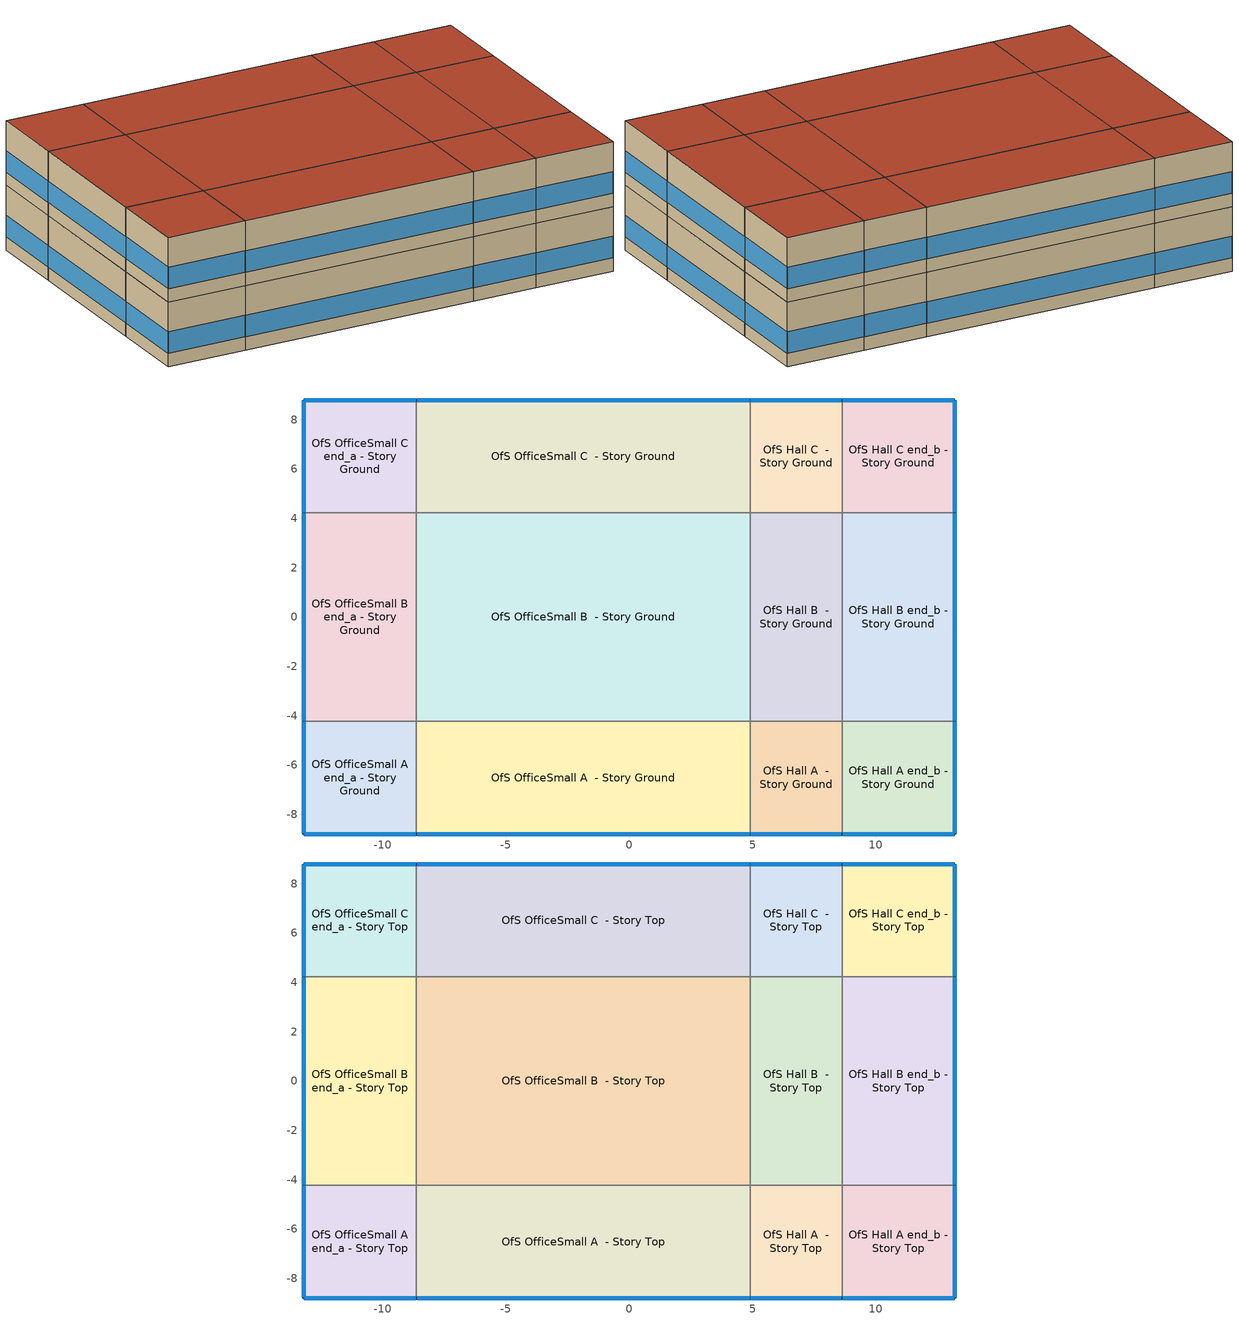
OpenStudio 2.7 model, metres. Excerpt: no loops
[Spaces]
OfS OfficeSmall A end_a - Story Ground
 floor ground: -13.2,-8.8 -13.2,-4.23 -8.63,-4.23 -8.63,-8.8 z0
 wall outside: -13.2,-4.23 -13.2,-8.8 -8.63,-8.8 z0:3.66
 wall to OfS OfficeSmall B end_a - Story Ground: -8.63,-4.23 -13.2,-4.23 z0:3.66
 wall to OfS OfficeSmall A  - Story Ground: -8.63,-8.8 -8.63,-4.23 z0:3.66
 window: -13.17,-8.8 -8.65,-8.8 / -13.2,-4.25 -13.2,-8.77 z0.76:1.98
OfS OfficeSmall B end_a - Story Ground
 floor ground: -13.2,-4.23 -13.2,4.23 -8.63,4.23 -8.63,-4.23 z0
 wall outside: -13.2,4.23 -13.2,-4.23 z0:3.66
 wall to OfS OfficeSmall C end_a - Story Ground: -8.63,4.23 -13.2,4.23 z0:3.66
 wall to OfS OfficeSmall B  - Story Ground: -8.63,-4.23 -8.63,4.23 z0:3.66
 window: -13.2,4.2 -13.2,-4.2 z0.76:1.98
OfS OfficeSmall C end_a - Story Ground
 floor ground: -13.2,4.23 -13.2,8.8 -8.63,8.8 -8.63,4.23 z0
 wall outside: -8.63,8.8 -13.2,8.8 -13.2,4.23 z0:3.66
 wall to OfS OfficeSmall C  - Story Ground: -8.63,4.23 -8.63,8.8 z0:3.66
 window: -13.2,8.77 -13.2,4.25 / -8.65,8.8 -13.17,8.8 z0.76:1.98
OfS OfficeSmall A  - Story Ground
 floor ground: -8.63,-8.8 -8.63,-4.23 4.91,-4.23 4.91,-8.8 z0
 wall outside: -8.63,-8.8 4.91,-8.8 z0:3.66
 wall to OfS OfficeSmall B  - Story Ground: 4.91,-4.23 -8.63,-4.23 z0:3.66
 wall to OfS Hall A  - Story Ground: 4.91,-8.8 4.91,-4.23 z0:3.66
 window: -8.6,-8.8 4.88,-8.8 z0.76:1.97
OfS OfficeSmall B  - Story Ground
 floor ground: -8.63,-4.23 -8.63,4.23 4.91,4.23 4.91,-4.23 z0
 wall to OfS OfficeSmall C  - Story Ground: 4.91,4.23 -8.63,4.23 z0:3.66
 wall to OfS Hall B  - Story Ground: 4.91,-4.23 4.91,4.23 z0:3.66
OfS OfficeSmall C  - Story Ground
 floor ground: -8.63,4.23 -8.63,8.8 4.91,8.8 4.91,4.23 z0
 wall outside: 4.91,8.8 -8.63,8.8 z0:3.66
 wall to OfS Hall C  - Story Ground: 4.91,4.23 4.91,8.8 z0:3.66
 window: 4.88,8.8 -8.6,8.8 z0.76:1.97
OfS Hall A  - Story Ground
 floor ground: 4.91,-8.8 4.91,-4.23 8.63,-4.23 8.63,-8.8 z0
 wall outside: 4.91,-8.8 8.63,-8.8 z0:3.66
 wall to OfS Hall B  - Story Ground: 8.63,-4.23 4.91,-4.23 z0:3.66
 wall to OfS Hall A end_b - Story Ground: 8.63,-8.8 8.63,-4.23 z0:3.66
 window: 4.93,-8.8 8.6,-8.8 z0.76:1.99
OfS Hall B  - Story Ground
 floor ground: 4.91,-4.23 4.91,4.23 8.63,4.23 8.63,-4.23 z0
 wall to OfS Hall C  - Story Ground: 8.63,4.23 4.91,4.23 z0:3.66
 wall to OfS Hall B end_b - Story Ground: 8.63,-4.23 8.63,4.23 z0:3.66
OfS Hall C  - Story Ground
 floor ground: 4.91,4.23 4.91,8.8 8.63,8.8 8.63,4.23 z0
 wall outside: 8.63,8.8 4.91,8.8 z0:3.66
 wall to OfS Hall C end_b - Story Ground: 8.63,4.23 8.63,8.8 z0:3.66
 window: 8.6,8.8 4.93,8.8 z0.76:1.99
OfS Hall A end_b - Story Ground
 floor ground: 8.63,-8.8 8.63,-4.23 13.2,-4.23 13.2,-8.8 z0
 wall outside: 8.63,-8.8 13.2,-8.8 13.2,-4.23 z0:3.66
 wall to OfS Hall B end_b - Story Ground: 13.2,-4.23 8.63,-4.23 z0:3.66
 window: 13.2,-8.77 13.2,-4.25 / 8.65,-8.8 13.17,-8.8 z0.76:1.98
OfS Hall B end_b - Story Ground
 floor ground: 8.63,-4.23 8.63,4.23 13.2,4.23 13.2,-4.23 z0
 wall outside: 13.2,-4.23 13.2,4.23 z0:3.66
 wall to OfS Hall C end_b - Story Ground: 13.2,4.23 8.63,4.23 z0:3.66
 window: 13.2,-4.2 13.2,4.2 z0.76:1.98
OfS Hall C end_b - Story Ground
 floor ground: 8.63,4.23 8.63,8.8 13.2,8.8 13.2,4.23 z0
 wall outside: 13.2,4.23 13.2,8.8 8.63,8.8 z0:3.66
 window: 13.17,8.8 8.65,8.8 / 13.2,4.25 13.2,8.77 z0.76:1.98
OfS OfficeSmall A end_a - Story Top
 floor to OfS OfficeSmall A end_a - Story Ground: -13.2,-8.8 -13.2,-4.23 -8.63,-4.23 -8.63,-8.8 z3.66
 wall outside: -13.2,-4.23 -13.2,-8.8 -8.63,-8.8 z3.66:7.32
 wall to OfS OfficeSmall B end_a - Story Top: -8.63,-4.23 -13.2,-4.23 z3.66:7.32
 wall to OfS OfficeSmall A  - Story Top: -8.63,-8.8 -8.63,-4.23 z3.66:7.32
 window: -13.2,-4.25 -13.2,-8.77 / -13.17,-8.8 -8.65,-8.8 z4.42:5.64
 roof outside: -8.63,-8.8 -8.63,-4.23 -13.2,-4.23 -13.2,-8.8 z7.32
OfS OfficeSmall B end_a - Story Top
 floor to OfS OfficeSmall B end_a - Story Ground: -13.2,-4.23 -13.2,4.23 -8.63,4.23 -8.63,-4.23 z3.66
 wall outside: -13.2,4.23 -13.2,-4.23 z3.66:7.32
 wall to OfS OfficeSmall C end_a - Story Top: -8.63,4.23 -13.2,4.23 z3.66:7.32
 wall to OfS OfficeSmall B  - Story Top: -8.63,-4.23 -8.63,4.23 z3.66:7.32
 window: -13.2,4.2 -13.2,-4.2 z4.42:5.63
 roof outside: -8.63,-4.23 -8.63,4.23 -13.2,4.23 -13.2,-4.23 z7.32
OfS OfficeSmall C end_a - Story Top
 floor to OfS OfficeSmall C end_a - Story Ground: -13.2,4.23 -13.2,8.8 -8.63,8.8 -8.63,4.23 z3.66
 wall outside: -8.63,8.8 -13.2,8.8 -13.2,4.23 z3.66:7.32
 wall to OfS OfficeSmall C  - Story Top: -8.63,4.23 -8.63,8.8 z3.66:7.32
 window: -13.2,8.77 -13.2,4.25 / -8.65,8.8 -13.17,8.8 z4.42:5.64
 roof outside: -8.63,4.23 -8.63,8.8 -13.2,8.8 -13.2,4.23 z7.32
OfS OfficeSmall A  - Story Top
 floor to OfS OfficeSmall A  - Story Ground: -8.63,-8.8 -8.63,-4.23 4.91,-4.23 4.91,-8.8 z3.66
 wall outside: -8.63,-8.8 4.91,-8.8 z3.66:7.32
 wall to OfS OfficeSmall B  - Story Top: 4.91,-4.23 -8.63,-4.23 z3.66:7.32
 wall to OfS Hall A  - Story Top: 4.91,-8.8 4.91,-4.23 z3.66:7.32
 window: -8.6,-8.8 4.88,-8.8 z4.42:5.63
 roof outside: 4.91,-8.8 4.91,-4.23 -8.63,-4.23 -8.63,-8.8 z7.32
OfS OfficeSmall B  - Story Top
 floor to OfS OfficeSmall B  - Story Ground: -8.63,-4.23 -8.63,4.23 4.91,4.23 4.91,-4.23 z3.66
 wall to OfS OfficeSmall C  - Story Top: 4.91,4.23 -8.63,4.23 z3.66:7.32
 wall to OfS Hall B  - Story Top: 4.91,-4.23 4.91,4.23 z3.66:7.32
 roof outside: 4.91,-4.23 4.91,4.23 -8.63,4.23 -8.63,-4.23 z7.32
OfS OfficeSmall C  - Story Top
 floor to OfS OfficeSmall C  - Story Ground: -8.63,4.23 -8.63,8.8 4.91,8.8 4.91,4.23 z3.66
 wall outside: 4.91,8.8 -8.63,8.8 z3.66:7.32
 wall to OfS Hall C  - Story Top: 4.91,4.23 4.91,8.8 z3.66:7.32
 window: 4.88,8.8 -8.6,8.8 z4.42:5.63
 roof outside: 4.91,4.23 4.91,8.8 -8.63,8.8 -8.63,4.23 z7.32
OfS Hall A  - Story Top
 floor to OfS Hall A  - Story Ground: 4.91,-8.8 4.91,-4.23 8.63,-4.23 8.63,-8.8 z3.66
 wall outside: 4.91,-8.8 8.63,-8.8 z3.66:7.32
 wall to OfS Hall B  - Story Top: 8.63,-4.23 4.91,-4.23 z3.66:7.32
 wall to OfS Hall A end_b - Story Top: 8.63,-8.8 8.63,-4.23 z3.66:7.32
 window: 4.93,-8.8 8.6,-8.8 z4.42:5.64
 roof outside: 8.63,-8.8 8.63,-4.23 4.91,-4.23 4.91,-8.8 z7.32
OfS Hall B  - Story Top
 floor to OfS Hall B  - Story Ground: 4.91,-4.23 4.91,4.23 8.63,4.23 8.63,-4.23 z3.66
 wall to OfS Hall C  - Story Top: 8.63,4.23 4.91,4.23 z3.66:7.32
 wall to OfS Hall B end_b - Story Top: 8.63,-4.23 8.63,4.23 z3.66:7.32
 roof outside: 8.63,-4.23 8.63,4.23 4.91,4.23 4.91,-4.23 z7.32
OfS Hall C  - Story Top
 floor to OfS Hall C  - Story Ground: 4.91,4.23 4.91,8.8 8.63,8.8 8.63,4.23 z3.66
 wall outside: 8.63,8.8 4.91,8.8 z3.66:7.32
 wall to OfS Hall C end_b - Story Top: 8.63,4.23 8.63,8.8 z3.66:7.32
 window: 8.6,8.8 4.93,8.8 z4.42:5.64
 roof outside: 8.63,4.23 8.63,8.8 4.91,8.8 4.91,4.23 z7.32
OfS Hall A end_b - Story Top
 floor to OfS Hall A end_b - Story Ground: 8.63,-8.8 8.63,-4.23 13.2,-4.23 13.2,-8.8 z3.66
 wall outside: 8.63,-8.8 13.2,-8.8 13.2,-4.23 z3.66:7.32
 wall to OfS Hall B end_b - Story Top: 13.2,-4.23 8.63,-4.23 z3.66:7.32
 window: 13.2,-8.77 13.2,-4.25 / 8.65,-8.8 13.17,-8.8 z4.42:5.64
 roof outside: 13.2,-8.8 13.2,-4.23 8.63,-4.23 8.63,-8.8 z7.32
OfS Hall B end_b - Story Top
 floor to OfS Hall B end_b - Story Ground: 8.63,-4.23 8.63,4.23 13.2,4.23 13.2,-4.23 z3.66
 wall outside: 13.2,-4.23 13.2,4.23 z3.66:7.32
 wall to OfS Hall C end_b - Story Top: 13.2,4.23 8.63,4.23 z3.66:7.32
 window: 13.2,-4.2 13.2,4.2 z4.42:5.63
 roof outside: 13.2,-4.23 13.2,4.23 8.63,4.23 8.63,-4.23 z7.32
OfS Hall C end_b - Story Top
 floor to OfS Hall C end_b - Story Ground: 8.63,4.23 8.63,8.8 13.2,8.8 13.2,4.23 z3.66
 wall outside: 13.2,4.23 13.2,8.8 8.63,8.8 z3.66:7.32
 window: 13.17,8.8 8.65,8.8 / 13.2,4.25 13.2,8.77 z4.42:5.64
 roof outside: 13.2,4.23 13.2,8.8 8.63,8.8 8.63,4.23 z7.32
[Building]
DEER Pre-1975|OfS: Default Construction Set=Res DEER Pre-1975 - OfS - CEC T24-CEC6; Standards Building Type=OfS
[Site]
Site 1: Terrain=City
[ClimateZones]
Climate Zone Institution Name 1=CEC; Climate Zone Document Name 1=California Climate Zone Descriptions; Climate Zone Document Year 1=1995; Climate Zone Value 1=6; Climate Zone Institution Name 2=ASHRAE; Climate Zone Document Name 2=ANSI/ASHRAE Standard 169; Climate Zone Document Year 2=2006
[SizingPeriod:DesignDay] Barometric Pressure {Pa}=100977; Sky Clearness=0; Rain Indicator=0; Snow Indicator=0; Day of Month=21; Daylight Saving Time Indicator=0; Humidity Indicating Type=Wetbulb; Dry-Bulb Temperature Range Modifier Type=DefaultMultipliers
Name | Maximum Dry-Bulb Temperature {C} | Daily Dry-Bulb Temperature Range {deltaC} | Humidity Indicating Conditions at Maximum Dry-Bulb | Wind Speed {m/s} | Wind Direction {deg} | Month | Day Type | Solar Model Indicator | ASHRAE Taub | ASHRAE Taud
Houston Bush Intercontinental Ann Htg 99.6% Condns DB | -1.6 | 0 | -1.6 | 2.8 | 0 | 1 | WinterDesignDay | ASHRAEClearSky
Houston Bush Intercontinental Ann Clg .4% Condns DB=>MWB | 36 | 10.1 | 24.8 | 3.5 | 170 | 7 | SummerDesignDay | ASHRAETau | 0.499 | 1.97
[Site:GroundTemperature:BuildingSurface]
19.527, 19.502, 19.536, 19.598, 20.002, 21.64, 22.225, 22.375, 21.449, 20.121, 19.802, 19.633
[DefaultConstructionSet]
Res DEER Pre-1975 - OfS - CEC T24-CEC6: Default Exterior Surface Constructions=Default Surface Constructions 1; Default Interior Surface Constructions=Default Surface Constructions 2; Default Ground Contact Surface Constructions=Default Surface Constructions 3; Default Exterior SubSurface Constructions=Default Sub Surface Constructions 1; Default Interior SubSurface Constructions=Default Sub Surface Constructions 2; Interior Partition Construction=Typical Interior Partition
[DefaultSurfaceConstructions]
Name | Floor Construction | Wall Construction | Roof Ceiling Construction
Default Surface Constructions 1 | DEER Uncarpeted 6in Slab Floor | DEER Insulated Wood Framed Exterior Wall R-8.03 | DEER Wood Framed Roof R-14.18
Default Surface Constructions 2 | DEER Carpeted 4in Slab Floor | Typical Interior Wall | DEER Carpeted 4in Slab Floor
Default Surface Constructions 3 | DEER Carpeted 6in Slab Floor | Typical Uninsulated Basement Mass Wall
[Construction]
DEER Uncarpeted 6in Slab Floor: Typical Insulation R-6.53, 6 in. Normalweight Concrete Floor
DEER Insulated Wood Framed Exterior Wall R-8.03: 25mm Stucco, 5/8 in. Gypsum Board, Typical Insulation R-6.53, 5/8 in. Gypsum Board
DEER Wood Framed Roof R-14.18: Roof Membrane, Typical Insulation R-13.68, Metal Roof Surface
DEER Carpeted 4in Slab Floor: Typical Insulation, 4 in. Normalweight Concrete Floor, Typical Carpet Pad
Typical Interior Wall: G01 13mm gypsum board, G01 13mm gypsum board
DEER Carpeted 6in Slab Floor: 6 in. Normalweight Concrete Floor, Typical Carpet Pad
Typical Uninsulated Basement Mass Wall: 8 in. Concrete Block Basement Wall
DEER Metal Framed Window U-1.23 SHGC 0.82: Simple Glazing U-1.23 SHGC 0.82
DEER Metal Framed Window U-1.23 SHGC 0.82 1: Simple Glazing U-1.23 SHGC 0.82 1
Typical Uninsulated Swinging Door: Typical Insulation
U 0.98 SHGC 0.68 Sgl Ref-B-H Clr 6mm: REF B CLEAR HI 6MM
Typical Insulated Metal Door: F08 Metal surface, Typical Insulation
DEER Skylight U-1.31 SHGC 0.61: Simple Glazing U-1.23 SHGC 0.61
Typical Interior Window: Clear 3mm
Typical Interior Door; Typical Interior Partition: G05 25mm wood
[Material:NoMass] Roughness=Smooth; Thermal Absorptance=0.9; Solar Absorptance=0.7
Name | Thermal Resistance {m2-K/W} | Visible Absorptance
Typical Insulation R-6.53 | 1.14944 | 0.7
Typical Insulation R-13.68 | 2.40869 | 0.7
Typical Insulation | 0.0282222 | 0.7
Typical Carpet Pad | 0.21648 | 0.8
[Material] Thermal Absorptance=0.9
Name | Roughness | Thickness {m} | Conductivity {W/m-K} | Density {kg/m3} | Specific Heat {J/kg-K} | Solar Absorptance | Visible Absorptance
6 in. Normalweight Concrete Floor | MediumRough | 0.1524 | 2.31 | 2322 | 832 | 0.7 | 0.7
25mm Stucco | Smooth | 0.0254 | 0.72 | 1856 | 840 | 0.7 | 0.7
5/8 in. Gypsum Board | MediumSmooth | 0.0159 | 0.16 | 800 | 1090 | 0.7 | 0.7
Roof Membrane | VeryRough | 0.0095 | 0.16 | 1121.29 | 1460 | 0.7 | 0.7
Metal Roof Surface; F08 Metal surface | Smooth | 0.0008 | 45.28 | 7824 | 500 | 0.7 | 0.7
4 in. Normalweight Concrete Floor | MediumRough | 0.1016 | 2.31 | 2322 | 832 | 0.7 | 0.7
G01 13mm gypsum board | Smooth | 0.0127 | 0.160031 | 800.001 | 1090.73 | 0.7 | 0.5
8 in. Concrete Block Basement Wall | MediumRough | 0.2032 | 1.326 | 1842 | 912 | 0.7 | 0.7
G05 25mm wood | MediumSmooth | 0.0254 | 0.15 | 608 | 1630 | 0.5 | 0.5
[DefaultSubSurfaceConstructions]
Name | Fixed Window Construction | Operable Window Construction | Door Construction | Glass Door Construction | Overhead Door Construction | Skylight Construction | Tubular Daylight Dome Construction | Tubular Daylight Diffuser Construction
Default Sub Surface Constructions 1 | DEER Metal Framed Window U-1.23 SHGC 0.82 | DEER Metal Framed Window U-1.23 SHGC 0.82 1 | Typical Uninsulated Swinging Door | U 0.98 SHGC 0.68 Sgl Ref-B-H Clr 6mm | Typical Insulated Metal Door | DEER Skylight U-1.31 SHGC 0.61 | Typical Interior Window | Typical Interior Window
Default Sub Surface Constructions 2 | Typical Interior Window | Typical Interior Window | Typical Interior Door
[WindowMaterial:SimpleGlazingSystem] Visible Transmittance=0.25
Name | U-Factor {W/m2-K} | Solar Heat Gain Coefficient
Simple Glazing U-1.23 SHGC 0.82; Simple Glazing U-1.23 SHGC 0.82 1 | 6.98426 | 0.82
Simple Glazing U-1.23 SHGC 0.61 | 7 | 0.61
[WindowMaterial:Glazing] Optical Data Type=SpectralAverage; Infrared Transmittance at Normal Incidence=0; Front Side Infrared Hemispherical Emissivity=0.84; Conductivity {W/m-K}=0.9; Dirt Correction Factor for Solar and Visible Transmittance=1; Solar Diffusing=No
Name | Thickness {m} | Solar Transmittance at Normal Incidence | Front Side Solar Reflectance at Normal Incidence | Back Side Solar Reflectance at Normal Incidence | Visible Transmittance at Normal Incidence | Front Side Visible Reflectance at Normal Incidence | Back Side Visible Reflectance at Normal Incidence | Back Side Infrared Hemispherical Emissivity
REF B CLEAR HI 6MM | 0.006 | 0.24 | 0.16 | 0.32 | 0.3 | 0.16 | 0.29 | 0.6
Clear 3mm | 0.003 | 0.837 | 0.075 | 0.075 | 0.898 | 0.081 | 0.081 | 0.84
[SpaceType] Standards Building Type=OfS
Name | Default Schedule Set | Design Specification Outdoor Air Object | Standards Space Type
OfS Hall - DEER Pre-1975 | OfS Hall Schedule Set | OfS Hall Ventilation | Hall
OfS OfficeSmall - DEER Pre-1975 | OfS OfficeSmall Schedule Set | OfS OfficeSmall Ventilation | OfficeSmall
[BuildingStory] Nominal Floor to Floor Height {m}=3.6576
Name | Nominal Z Coordinate {m}
Story Ground | 0
Story Top | 3.6576
[Space]
Name | Space Type | Building Story | Thermal Zone
OfS OfficeSmall A end_a - Story Ground | OfS OfficeSmall - DEER Pre-1975 | Story Ground | Zone OfS OfficeSmall A end_a - Story Ground
OfS OfficeSmall B end_a - Story Ground | OfS OfficeSmall - DEER Pre-1975 | Story Ground | Zone OfS OfficeSmall B end_a - Story Ground
OfS OfficeSmall C end_a - Story Ground | OfS OfficeSmall - DEER Pre-1975 | Story Ground | Zone OfS OfficeSmall C end_a - Story Ground
OfS OfficeSmall A  - Story Ground | OfS OfficeSmall - DEER Pre-1975 | Story Ground | Zone OfS OfficeSmall A  - Story Ground
OfS OfficeSmall B  - Story Ground | OfS OfficeSmall - DEER Pre-1975 | Story Ground | Zone OfS OfficeSmall B  - Story Ground
OfS OfficeSmall C  - Story Ground | OfS OfficeSmall - DEER Pre-1975 | Story Ground | Zone OfS OfficeSmall C  - Story Ground
OfS Hall A  - Story Ground | OfS Hall - DEER Pre-1975 | Story Ground | Zone OfS Hall A  - Story Ground
OfS Hall B  - Story Ground | OfS Hall - DEER Pre-1975 | Story Ground | Zone OfS Hall B  - Story Ground
OfS Hall C  - Story Ground | OfS Hall - DEER Pre-1975 | Story Ground | Zone OfS Hall C  - Story Ground
OfS Hall A end_b - Story Ground | OfS Hall - DEER Pre-1975 | Story Ground | Zone OfS Hall A end_b - Story Ground
OfS Hall B end_b - Story Ground | OfS Hall - DEER Pre-1975 | Story Ground | Zone OfS Hall B end_b - Story Ground
OfS Hall C end_b - Story Ground | OfS Hall - DEER Pre-1975 | Story Ground | Zone OfS Hall C end_b - Story Ground
OfS OfficeSmall A end_a - Story Top | OfS OfficeSmall - DEER Pre-1975 | Story Top | Zone OfS OfficeSmall A end_a - Story Top
OfS OfficeSmall B end_a - Story Top | OfS OfficeSmall - DEER Pre-1975 | Story Top | Zone OfS OfficeSmall B end_a - Story Top
OfS OfficeSmall C end_a - Story Top | OfS OfficeSmall - DEER Pre-1975 | Story Top | Zone OfS OfficeSmall C end_a - Story Top
OfS OfficeSmall A  - Story Top | OfS OfficeSmall - DEER Pre-1975 | Story Top | Zone OfS OfficeSmall A  - Story Top
OfS OfficeSmall B  - Story Top | OfS OfficeSmall - DEER Pre-1975 | Story Top | Zone OfS OfficeSmall B  - Story Top
OfS OfficeSmall C  - Story Top | OfS OfficeSmall - DEER Pre-1975 | Story Top | Zone OfS OfficeSmall C  - Story Top
OfS Hall A  - Story Top | OfS Hall - DEER Pre-1975 | Story Top | Zone OfS Hall A  - Story Top
OfS Hall B  - Story Top | OfS Hall - DEER Pre-1975 | Story Top | Zone OfS Hall B  - Story Top
OfS Hall C  - Story Top | OfS Hall - DEER Pre-1975 | Story Top | Zone OfS Hall C  - Story Top
OfS Hall A end_b - Story Top | OfS Hall - DEER Pre-1975 | Story Top | Zone OfS Hall A end_b - Story Top
OfS Hall B end_b - Story Top | OfS Hall - DEER Pre-1975 | Story Top | Zone OfS Hall B end_b - Story Top
OfS Hall C end_b - Story Top | OfS Hall - DEER Pre-1975 | Story Top | Zone OfS Hall C end_b - Story Top
[ThermalZone] Multiplier=1; Use Ideal Air Loads=No
Name | Thermostat
Zone OfS OfficeSmall A end_a - Story Ground | OfS OfficeSmall - DEER Pre-1975 Thermostat
Zone OfS OfficeSmall B end_a - Story Ground | OfS OfficeSmall - DEER Pre-1975 Thermostat 1
Zone OfS OfficeSmall C end_a - Story Ground | OfS OfficeSmall - DEER Pre-1975 Thermostat 4
Zone OfS OfficeSmall A  - Story Ground | OfS OfficeSmall - DEER Pre-1975 Thermostat 2
Zone OfS OfficeSmall B  - Story Ground | OfS OfficeSmall - DEER Pre-1975 Thermostat 6
Zone OfS OfficeSmall C  - Story Ground | OfS OfficeSmall - DEER Pre-1975 Thermostat 7
Zone OfS Hall A  - Story Ground | OfS Hall - DEER Pre-1975 Thermostat
Zone OfS Hall B  - Story Ground | OfS Hall - DEER Pre-1975 Thermostat 1
Zone OfS Hall C  - Story Ground | OfS Hall - DEER Pre-1975 Thermostat 2
Zone OfS Hall A end_b - Story Ground | OfS Hall - DEER Pre-1975 Thermostat 4
Zone OfS Hall B end_b - Story Ground | OfS Hall - DEER Pre-1975 Thermostat 5
Zone OfS Hall C end_b - Story Ground | OfS Hall - DEER Pre-1975 Thermostat 7
Zone OfS OfficeSmall A end_a - Story Top | OfS OfficeSmall - DEER Pre-1975 Thermostat 10
Zone OfS OfficeSmall B end_a - Story Top | OfS OfficeSmall - DEER Pre-1975 Thermostat 5
Zone OfS OfficeSmall C end_a - Story Top | OfS OfficeSmall - DEER Pre-1975 Thermostat 9
Zone OfS OfficeSmall A  - Story Top | OfS OfficeSmall - DEER Pre-1975 Thermostat 11
Zone OfS OfficeSmall B  - Story Top | OfS OfficeSmall - DEER Pre-1975 Thermostat 8
Zone OfS OfficeSmall C  - Story Top | OfS OfficeSmall - DEER Pre-1975 Thermostat 3
Zone OfS Hall A  - Story Top | OfS Hall - DEER Pre-1975 Thermostat 8
Zone OfS Hall B  - Story Top | OfS Hall - DEER Pre-1975 Thermostat 6
Zone OfS Hall C  - Story Top | OfS Hall - DEER Pre-1975 Thermostat 3
Zone OfS Hall A end_b - Story Top | OfS Hall - DEER Pre-1975 Thermostat 9
Zone OfS Hall B end_b - Story Top | OfS Hall - DEER Pre-1975 Thermostat 10
Zone OfS Hall C end_b - Story Top | OfS Hall - DEER Pre-1975 Thermostat 11
[People:Definition] Number of People Calculation Method=People/Area; Fraction Radiant=0.3
Name | People per Space Floor Area {person/m2}
OfS Hall People Definition | 0.0721182
OfS OfficeSmall People Definition | 0.0473612
[People] Work Efficiency Schedule=Work Efficiency Schedule; Clothing Insulation Schedule=Clothing Schedule; Air Velocity Schedule=Air Velocity Schedule; Multiplier=1
Name | People Definition | Space or SpaceType
OfS Hall People | OfS Hall People Definition | OfS Hall - DEER Pre-1975
OfS OfficeSmall People | OfS OfficeSmall People Definition | OfS OfficeSmall - DEER Pre-1975
[Lights:Definition] Design Level Calculation Method=Watts/Area
Name | Watts per Space Floor Area {W/m2}
OfS Hall Lights Definition | 8.61113
OfS OfficeSmall Lights Definition | 13.9931
[Lights] Fraction Replaceable=0
Name | Lights Definition | Space or SpaceType
OfS Hall Lights | OfS Hall Lights Definition | OfS Hall - DEER Pre-1975
OfS OfficeSmall Lights | OfS OfficeSmall Lights Definition | OfS OfficeSmall - DEER Pre-1975
[ElectricEquipment:Definition] Design Level Calculation Method=Watts/Area; Fraction Radiant=0.5
Name | Watts per Space Floor Area {W/m2}
OfS Hall Elec Equip Definition | 2.4757
OfS OfficeSmall Elec Equip Definition | 18.5677
[ElectricEquipment]
Name | Electric Equipment Definition | Space or SpaceType
OfS Hall Elec Equip | OfS Hall Elec Equip Definition | OfS Hall - DEER Pre-1975
OfS OfficeSmall Elec Equip | OfS OfficeSmall Elec Equip Definition | OfS OfficeSmall - DEER Pre-1975
[DesignSpecification:OutdoorAir] Outdoor Air Method=Sum
Name | Outdoor Air Flow per Floor Area {m3/s-m2}
OfS Hall Ventilation | 0.000254
OfS OfficeSmall Ventilation | 0.0004572
[DefaultScheduleSet] Number of People Schedule=D_OfS_All_Occup_Yr; Electric Equipment Schedule=D_OfS_All_Misc_Yr; Infiltration Schedule=D_OfS_All_C_Inf_Yr
Name | People Activity Level Schedule | Lighting Schedule
OfS Hall Schedule Set | DEER Activity 147W/person | D17_OfS_Hall_LF_Yr
OfS OfficeSmall Schedule Set | DEER Activity 132W/person | D17_OfS_OffSm_LF_Yr
[SpaceInfiltration:DesignFlowRate] Schedule=Always On Discrete; Design Flow Rate Calculation Method=Flow/ExteriorArea; Constant Term Coefficient=0; Temperature Term Coefficient=0; Velocity Term Coefficient=0.224; Velocity Squared Term Coefficient=0
Name | Space or SpaceType | Flow per Exterior Surface Area {m3/s-m2}
OfS Hall A  - Story Ground Infiltration | OfS Hall A  - Story Ground | 0.00019304
OfS Hall A  - Story Top Infiltration | OfS Hall A  - Story Top | 8.57957e-05
OfS Hall A end_b - Story Ground Infiltration | OfS Hall A end_b - Story Ground | 0.00019304
OfS Hall A end_b - Story Top Infiltration | OfS Hall A end_b - Story Top | 0.000118794
OfS Hall B end_b - Story Ground Infiltration | OfS Hall B end_b - Story Ground | 0.00019304
OfS Hall B end_b - Story Top Infiltration | OfS Hall B end_b - Story Top | 8.57957e-05
OfS Hall C  - Story Ground Infiltration | OfS Hall C  - Story Ground | 0.00019304
OfS Hall C  - Story Top Infiltration | OfS Hall C  - Story Top | 8.57957e-05
OfS Hall C end_b - Story Ground Infiltration | OfS Hall C end_b - Story Ground | 0.00019304
OfS Hall C end_b - Story Top Infiltration | OfS Hall C end_b - Story Top | 0.000118794
OfS OfficeSmall A  - Story Ground Infiltration | OfS OfficeSmall A  - Story Ground | 0.00019304
OfS OfficeSmall A  - Story Top Infiltration | OfS OfficeSmall A  - Story Top | 8.57957e-05
OfS OfficeSmall A end_a - Story Ground Infiltration | OfS OfficeSmall A end_a - Story Ground | 0.00019304
OfS OfficeSmall A end_a - Story Top Infiltration | OfS OfficeSmall A end_a - Story Top | 0.000118794
OfS OfficeSmall B end_a - Story Ground Infiltration | OfS OfficeSmall B end_a - Story Ground | 0.00019304
OfS OfficeSmall B end_a - Story Top Infiltration | OfS OfficeSmall B end_a - Story Top | 8.57957e-05
OfS OfficeSmall C  - Story Ground Infiltration | OfS OfficeSmall C  - Story Ground | 0.00019304
OfS OfficeSmall C  - Story Top Infiltration | OfS OfficeSmall C  - Story Top | 8.57957e-05
OfS OfficeSmall C end_a - Story Ground Infiltration | OfS OfficeSmall C end_a - Story Ground | 0.00019304
OfS OfficeSmall C end_a - Story Top Infiltration | OfS OfficeSmall C end_a - Story Top | 0.000118794
[Exterior:Lights:Definition]
Name | Design Level {W}
Parking Areas and Drives Def (W/ft^2) | 0.04
Building Facades Def (W/ft^2) | 0.25
Main Entries Def (W/ft) | 30
Other Doors Def (W/ft) | 25
[Exterior:Lights] Schedule=Always On Discrete; Control Option=AstronomicalClock
Name | Exterior Lights Definition | Multiplier
Parking Areas and Drives | Parking Areas and Drives Def (W/ft^2) | 16203.24
Building Facades | Building Facades Def (W/ft^2) | 3464.45
Main Entries | Main Entries Def (W/ft) | 16
Other Doors | Other Doors Def (W/ft) | 4.0008
[ThermostatSetpoint:DualSetpoint] Heating Setpoint Temperature Schedule=D_OfS_All_HTemp_Yr; Cooling Setpoint Temperature Schedule=D_OfS_All_CTemp_Yr
OfS Hall - DEER Pre-1975 Thermostat; OfS Hall - DEER Pre-1975 Thermostat 1; OfS Hall - DEER Pre-1975 Thermostat 2; OfS Hall - DEER Pre-1975 Thermostat 3; OfS Hall - DEER Pre-1975 Thermostat 4; OfS Hall - DEER Pre-1975 Thermostat 5; OfS Hall - DEER Pre-1975 Thermostat 6; OfS Hall - DEER Pre-1975 Thermostat 7; OfS Hall - DEER Pre-1975 Thermostat 8; OfS Hall - DEER Pre-1975 Thermostat 9; OfS Hall - DEER Pre-1975 Thermostat 10; OfS Hall - DEER Pre-1975 Thermostat 11; OfS OfficeSmall - DEER Pre-1975 Thermostat; OfS OfficeSmall - DEER Pre-1975 Thermostat 1; OfS OfficeSmall - DEER Pre-1975 Thermostat 2; OfS OfficeSmall - DEER Pre-1975 Thermostat 3; OfS OfficeSmall - DEER Pre-1975 Thermostat 4; OfS OfficeSmall - DEER Pre-1975 Thermostat 5; OfS OfficeSmall - DEER Pre-1975 Thermostat 6; OfS OfficeSmall - DEER Pre-1975 Thermostat 7; OfS OfficeSmall - DEER Pre-1975 Thermostat 8; OfS OfficeSmall - DEER Pre-1975 Thermostat 9; OfS OfficeSmall - DEER Pre-1975 Thermostat 10; OfS OfficeSmall - DEER Pre-1975 Thermostat 11
[AvailabilityManager:NightCycle] Control Type=CycleOnAny; Thermostat Tolerance {deltaC}=1; Cycling Run Time {s}=1800
Availability Manager Night Cycle 1; Availability Manager Night Cycle 2; Availability Manager Night Cycle 3; Availability Manager Night Cycle 4; Availability Manager Night Cycle 5; Availability Manager Night Cycle 6; Availability Manager Night Cycle 7; Availability Manager Night Cycle 8; Availability Manager Night Cycle 9; Availability Manager Night Cycle 10; Availability Manager Night Cycle 11; Availability Manager Night Cycle 12; Availability Manager Night Cycle 13; Availability Manager Night Cycle 14; Availability Manager Night Cycle 15; Availability Manager Night Cycle 16; Availability Manager Night Cycle 17; Availability Manager Night Cycle 18; Availability Manager Night Cycle 19; Availability Manager Night Cycle 20; Availability Manager Night Cycle 21; Availability Manager Night Cycle 22; Availability Manager Night Cycle 23; Availability Manager Night Cycle 24
[Schedule:Ruleset]
Name | Default Day Schedule | Summer Design Day Schedule | Winter Design Day Schedule
Clothing Schedule | Clothing Schedule Default Winter Clothes
Air Velocity Schedule | Air Velocity Schedule Default
Work Efficiency Schedule | Work Efficiency Schedule Default
D_OfS_All_Occup_Yr | D_OfS_All_Occup_Yr Default | D_OfS_All_Occup_Yr Summer Design Day | D_OfS_All_Occup_Yr Winter Design Day
DEER Activity 147W/person | DEER Activity 147W/person Default | DEER Activity 147W/person Summer Design Day | DEER Activity 147W/person Winter Design Day
D17_OfS_Hall_LF_Yr | D17_OfS_Hall_LF_Yr Default | D17_OfS_Hall_LF_Yr Summer Design Day | D17_OfS_Hall_LF_Yr Winter Design Day
D_OfS_All_Misc_Yr | D_OfS_All_Misc_Yr Default | D_OfS_All_Misc_Yr Summer Design Day | D_OfS_All_Misc_Yr Winter Design Day
D_OfS_All_C_Inf_Yr | D_OfS_All_C_Inf_Yr Default | D_OfS_All_C_Inf_Yr Summer Design Day | D_OfS_All_C_Inf_Yr Winter Design Day
DEER Activity 132W/person | DEER Activity 132W/person Default | DEER Activity 132W/person Summer Design Day | DEER Activity 132W/person Winter Design Day
D17_OfS_OffSm_LF_Yr | D17_OfS_OffSm_LF_Yr Default | D17_OfS_OffSm_LF_Yr Summer Design Day | D17_OfS_OffSm_LF_Yr Winter Design Day
D_OfS_All_HTemp_Yr | D_OfS_All_HTemp_Yr Default | D_OfS_All_HTemp_Yr Summer Design Day | D_OfS_All_HTemp_Yr Winter Design Day
D_OfS_All_CTemp_Yr | D_OfS_All_CTemp_Yr Default | D_OfS_All_CTemp_Yr Summer Design Day | D_OfS_All_CTemp_Yr Winter Design Day
[Schedule:Day]
Clothing Schedule Default Winter Clothes; D_OfS_All_C_Inf_Yr Sun Day: 24, 0, 1
Clothing Schedule Summer Clothes: 24, 0, 0.5
Air Velocity Schedule Default; D_OfS_All_Misc_Yr Sun Day: 24, 0, 0.2
Work Efficiency Schedule Default; D_OfS_All_Occup_Yr Sun Day: 24, 0, 0
D_OfS_All_Occup_Yr Default; D_OfS_All_Occup_Yr Default|Wkdy Day; D_OfS_All_Occup_Yr Summer Design Day; D_OfS_All_Occup_Yr Winter Design Day: 7, 0, 0, 8, 0, 0.3, 11, 0, 1, 12, 0, 0.8, 13, 0, 0.4, 14, 0, 0.8, 17, 0, 1, 18, 0, 0.1, 24, 0, 0
D_OfS_All_Occup_Yr Sat Day: 7, 0, 0, 8, 0, 0.09, 12, 0, 0.2, 13, 0, 0.1, 17, 0, 0.2, 24, 0, 0
DEER Activity 147W/person Default; DEER Activity 147W/person Winter Design Day; DEER Activity 147W/person Summer Design Day: 24, 0, 147
D17_OfS_Hall_LF_Yr Default; D17_OfS_Hall_LF_Yr Default|Wkdy Day; D17_OfS_Hall_LF_Yr Summer Design Day; D17_OfS_Hall_LF_Yr Winter Design Day; D17_OfS_OffSm_LF_Yr Default; D17_OfS_OffSm_LF_Yr Default|Wkdy Day; D17_OfS_OffSm_LF_Yr Summer Design Day; D17_OfS_OffSm_LF_Yr Winter Design Day: 4, 0, 0.055, 5, 0, 0.11, 6, 0, 0.16, 7, 0, 0.26, 8, 0, 0.5, 9, 0, 0.67, 15, 0, 0.74, 16, 0, 0.7, 17, 0, 0.64, 18, 0, 0.5, 19, 0, 0.31, 20, 0, 0.22, 21, 0, 0.18, 22, 0, 0.14, 24, 0, 0.1
D17_OfS_Hall_LF_Yr Wknd Day; D17_OfS_OffSm_LF_Yr Wknd Day: 7, 0, 0.05, 8, 0, 0.2167, 17, 0, 0.32, 24, 0, 0.05
D_OfS_All_Misc_Yr Default; D_OfS_All_Misc_Yr Default|Wkdy Day; D_OfS_All_Misc_Yr Summer Design Day; D_OfS_All_Misc_Yr Winter Design Day: 7, 0, 0.2, 8, 0, 0.6, 10, 0, 0.9, 12, 0, 0.95, 14, 0, 0.8, 17, 0, 0.9, 18, 0, 0.7, 19, 0, 0.4, 24, 0, 0.2
D_OfS_All_Misc_Yr Sat Day: 7, 0, 0.2, 8, 0, 0.3, 12, 0, 0.5, 13, 0, 0.4, 17, 0, 0.5, 24, 0, 0.2
D_OfS_All_C_Inf_Yr Default; D_OfS_All_C_Inf_Yr Default|Wkdy Day; D_OfS_All_C_Inf_Yr Sat Day; D_OfS_All_C_Inf_Yr Summer Design Day; D_OfS_All_C_Inf_Yr Winter Design Day: 7, 0, 1, 18, 0, 0.5, 24, 0, 1
DEER Activity 132W/person Default; DEER Activity 132W/person Winter Design Day; DEER Activity 132W/person Summer Design Day: 24, 0, 132
D_OfS_All_HTemp_Yr Default; D_OfS_All_HTemp_Yr Default|Wkdy Day; D_OfS_All_HTemp_Yr Sat Day; D_OfS_All_HTemp_Yr Summer Design Day; D_OfS_All_HTemp_Yr Winter Design Day: 7, 0, 17.8, 18, 0, 21.1, 24, 0, 17.8
D_OfS_All_HTemp_Yr Sun Day: 24, 0, 17.8
D_OfS_All_CTemp_Yr Default; D_OfS_All_CTemp_Yr Default|Wkdy Day; D_OfS_All_CTemp_Yr Sat Day; D_OfS_All_CTemp_Yr Summer Design Day; D_OfS_All_CTemp_Yr Winter Design Day: 7, 0, 27.8, 18, 0, 24.4, 24, 0, 27.8
D_OfS_All_CTemp_Yr Sun Day: 24, 0, 27.8
[Schedule:Rule] Date Specification Type=DateRange; Start Day=1
Name | Schedule Ruleset | Rule Order | Day Schedule | Start Month | End Month | End Day | Apply Monday | Apply Tuesday | Apply Wednesday | Apply Thursday | Apply Friday | Apply Saturday | Apply Sunday
Schedule Rule 1 | Clothing Schedule | 0 | Clothing Schedule Summer Clothes | 5 | 9 | 30
Schedule Rule 2 | D_OfS_All_Occup_Yr | 2 | D_OfS_All_Occup_Yr Default|Wkdy Day | 1 | 12 | 31 | Yes | Yes | Yes | Yes | Yes
Schedule Rule 3 | D_OfS_All_Occup_Yr | 1 | D_OfS_All_Occup_Yr Sat Day | 1 | 12 | 31 |  |  |  |  |  | Yes
Schedule Rule 4 | D_OfS_All_Occup_Yr | 0 | D_OfS_All_Occup_Yr Sun Day | 1 | 12 | 31 |  |  |  |  |  |  | Yes
Schedule Rule 5 | D17_OfS_Hall_LF_Yr | 1 | D17_OfS_Hall_LF_Yr Default|Wkdy Day | 1 | 12 | 31 | Yes | Yes | Yes | Yes | Yes
Schedule Rule 6 | D17_OfS_Hall_LF_Yr | 0 | D17_OfS_Hall_LF_Yr Wknd Day | 1 | 12 | 31 |  |  |  |  |  | Yes | Yes
Schedule Rule 7 | D_OfS_All_Misc_Yr | 2 | D_OfS_All_Misc_Yr Default|Wkdy Day | 1 | 12 | 31 | Yes | Yes | Yes | Yes | Yes
Schedule Rule 8 | D_OfS_All_Misc_Yr | 1 | D_OfS_All_Misc_Yr Sat Day | 1 | 12 | 31 |  |  |  |  |  | Yes
Schedule Rule 9 | D_OfS_All_Misc_Yr | 0 | D_OfS_All_Misc_Yr Sun Day | 1 | 12 | 31 |  |  |  |  |  |  | Yes
Schedule Rule 10 | D_OfS_All_C_Inf_Yr | 2 | D_OfS_All_C_Inf_Yr Default|Wkdy Day | 1 | 12 | 31 | Yes | Yes | Yes | Yes | Yes
Schedule Rule 11 | D_OfS_All_C_Inf_Yr | 1 | D_OfS_All_C_Inf_Yr Sat Day | 1 | 12 | 31 |  |  |  |  |  | Yes
Schedule Rule 12 | D_OfS_All_C_Inf_Yr | 0 | D_OfS_All_C_Inf_Yr Sun Day | 1 | 12 | 31 |  |  |  |  |  |  | Yes
Schedule Rule 13 | D17_OfS_OffSm_LF_Yr | 1 | D17_OfS_OffSm_LF_Yr Default|Wkdy Day | 1 | 12 | 31 | Yes | Yes | Yes | Yes | Yes
Schedule Rule 14 | D17_OfS_OffSm_LF_Yr | 0 | D17_OfS_OffSm_LF_Yr Wknd Day | 1 | 12 | 31 |  |  |  |  |  | Yes | Yes
Schedule Rule 21 | D_OfS_All_HTemp_Yr | 2 | D_OfS_All_HTemp_Yr Default|Wkdy Day | 1 | 12 | 31 | Yes | Yes | Yes | Yes | Yes
Schedule Rule 22 | D_OfS_All_HTemp_Yr | 1 | D_OfS_All_HTemp_Yr Sat Day | 1 | 12 | 31 |  |  |  |  |  | Yes
Schedule Rule 23 | D_OfS_All_HTemp_Yr | 0 | D_OfS_All_HTemp_Yr Sun Day | 1 | 12 | 31 |  |  |  |  |  |  | Yes
Schedule Rule 24 | D_OfS_All_CTemp_Yr | 2 | D_OfS_All_CTemp_Yr Default|Wkdy Day | 1 | 12 | 31 | Yes | Yes | Yes | Yes | Yes
Schedule Rule 25 | D_OfS_All_CTemp_Yr | 1 | D_OfS_All_CTemp_Yr Sat Day | 1 | 12 | 31 |  |  |  |  |  | Yes
Schedule Rule 26 | D_OfS_All_CTemp_Yr | 0 | D_OfS_All_CTemp_Yr Sun Day | 1 | 12 | 31 |  |  |  |  |  |  | Yes
[Schedule:Constant]
Always On Discrete: Value=1
